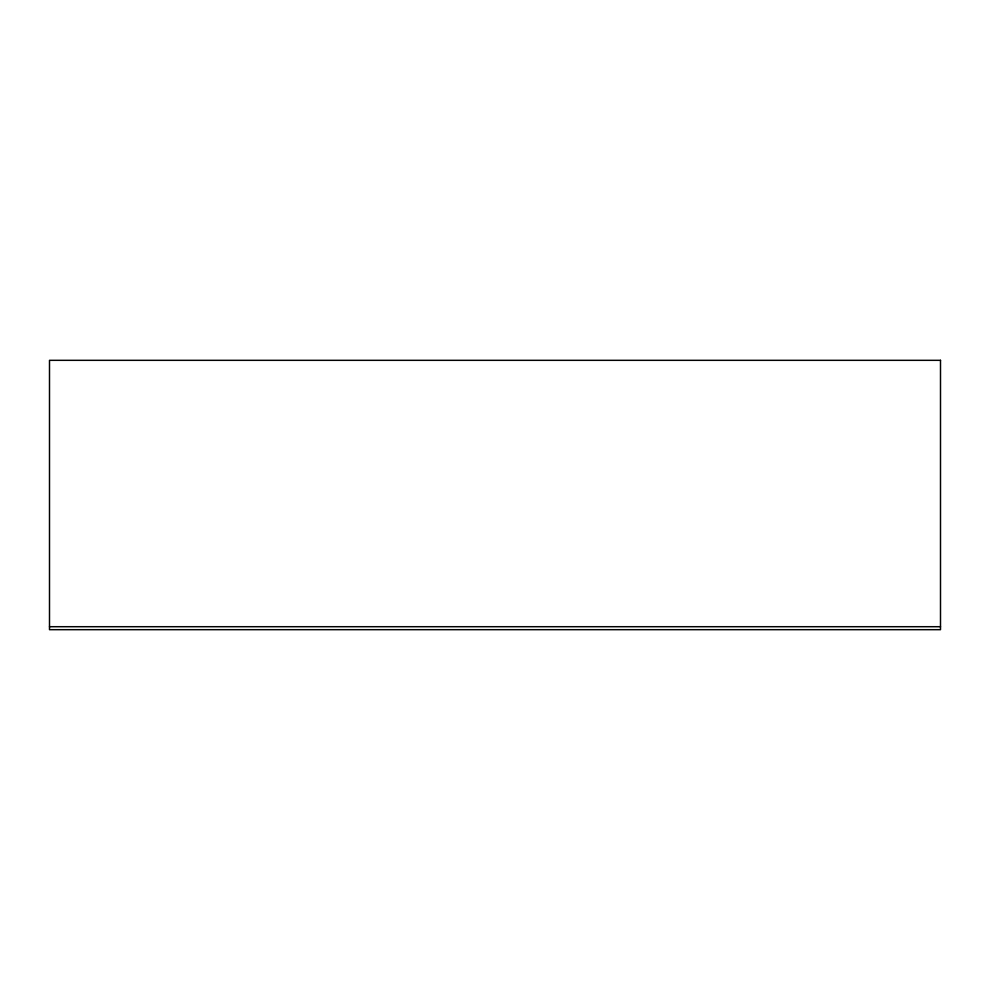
<?xml version="1.0" encoding="UTF-8"?>
<svg xmlns="http://www.w3.org/2000/svg" width="990" height="990" viewBox="0 0 990 990"><rect width="100%" height="100%" fill="white"/><g stroke="black" fill="none" stroke-linecap="round" stroke-linejoin="round"><path stroke-width="1.49" d="M49.5 626.707L940.5 626.707M940.5 360.323L49.5 360.323L49.5 629.677L940.5 629.677L940.5 360.323"/></g></svg>
